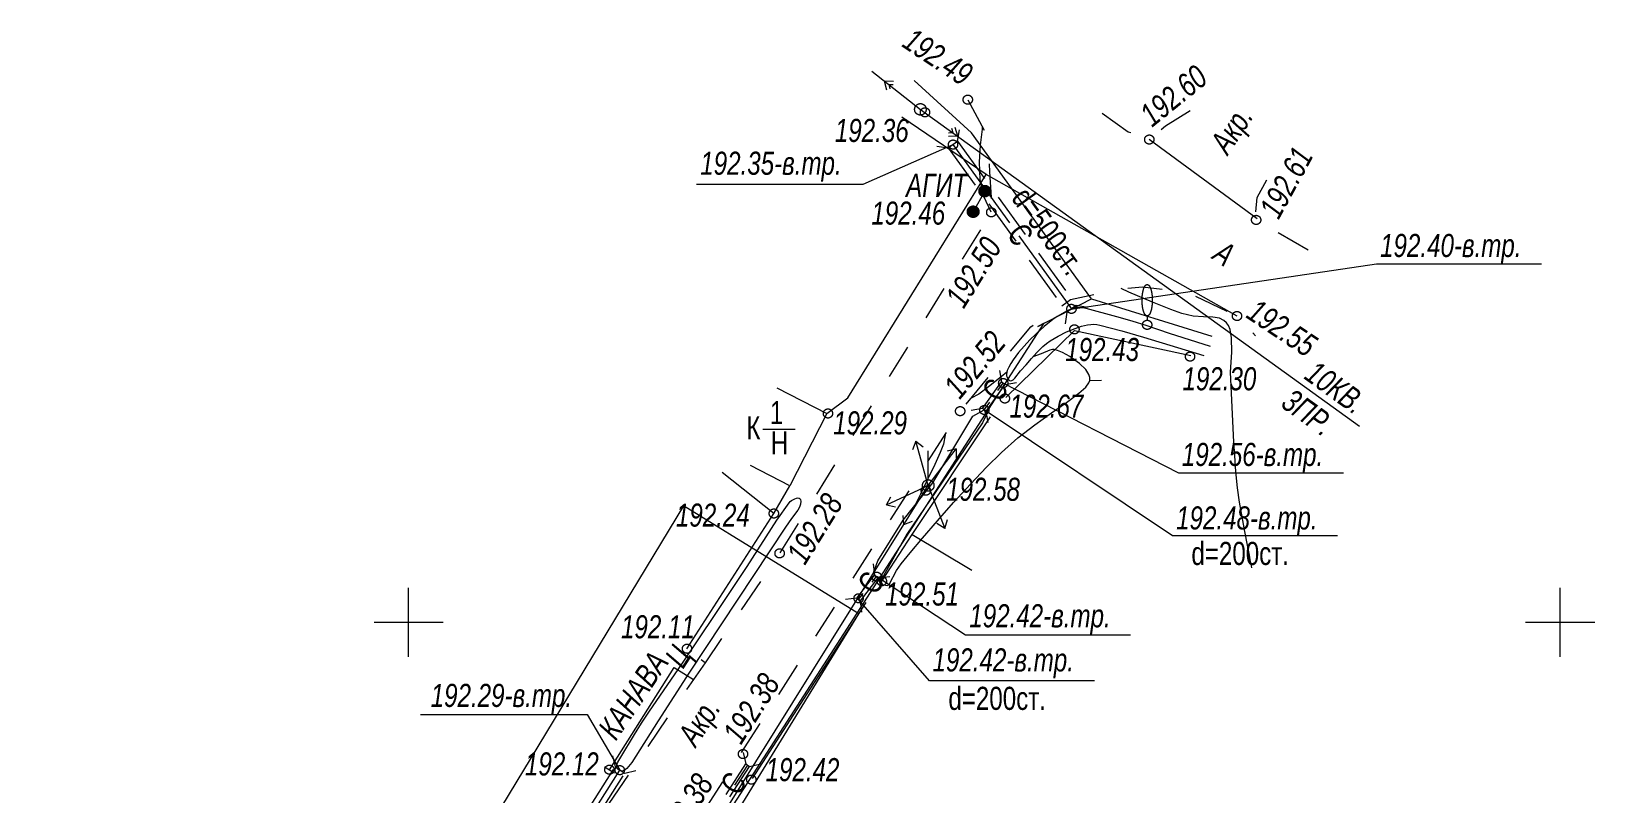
# Model space of a CAD drawing. Header units: millimetres. Extents: x -38151500 to -28914887, y -20564105 to -20349562.
# Drawn here: x -28982768 to -28914887, y -20464738 to -20431648 of the extents above; entities that cross this region are included whole.
import ezdxf
from ezdxf.xclip import XClip

# ---------------------------------------------------------------- set-up
doc = ezdxf.new("R2010")
doc.units = ezdxf.units.MM
doc.header["$MEASUREMENT"] = 0
doc.header["$XCLIPFRAME"] = 0
doc.linetypes.add('Новофедоровское_снт 28_07$0$l049', pattern=[3000, 2000, -1000])
doc.linetypes.add('Новофедоровское_снт 28_07$0$l189_2', pattern=[3000, 1500, -1500])
doc.layers.add('!!! ПОДОСНОВА', color=7, linetype='Continuous')
for name, color, linetype, lineweight in [('Чертеж_1_Новофедоровское_снт 28_07$0$tp_Дороги_Ном._пера__253', 252, 'Continuous', 18), ('Чертеж_1_Новофедоровское_снт 28_07$0$tp_Здания_Ном._пера__253', 252, 'Continuous', 18), ('Чертеж_1_Новофедоровское_снт 28_07$0$tp_канавы_Ном._пера__253', 252, 'Continuous', 18), ('Чертеж_1_Новофедоровское_снт 28_07$0$tp_ЛЭП вн_Ном._пера__253', 252, 'Continuous', 18), ('Чертеж_1_Новофедоровское_снт 28_07$0$tp_отметки_новые_Ном._пера__253', 252, 'Continuous', 18), ('Чертеж_1_Новофедоровское_снт 28_07$0$tp_сооружения_Ном._пера__253', 252, 'Continuous', 18), ('Чертеж_1_Новофедоровское_снт 28_07$0$tp_трубы под дорогой_Ном._пера__253', 252, 'Continuous', 18), ('Чертеж_1_Новофедоровское_снт 28_07$0$U_ТЕКСТ_БЕЛЫЙ_Ном._пера__253', 252, 'Continuous', 18), ('Чертеж_1_Новый_ГП_Топография_Ном._пера__253', 252, 'Continuous', 18), ('Чертеж_1_Новый_Новофедоровское_снт 28_07$0$SETKA_Ном._пера__253', 252, 'Continuous', 18), ('Чертеж_1_Новый_Новофедоровское_снт 28_07$0$SETKA_Ном._пера__7', 7, 'Continuous', 18), ('Чертеж_1_Новый_Новофедоровское_снт 28_07$0$tp_Дороги_Ном._пера__253', 252, 'Continuous', 18), ('Чертеж_1_Новый_Новофедоровское_снт 28_07$0$tp_Здания_Ном._пера__253', 252, 'Continuous', 18), ('Чертеж_1_Новый_Новофедоровское_снт 28_07$0$tp_канавы_Ном._пера__253', 252, 'Continuous', 18), ('Чертеж_1_Новый_Новофедоровское_снт 28_07$0$tp_ЛЭП вн_Ном._пера__253', 252, 'Continuous', 18), ('Чертеж_1_Новый_Новофедоровское_снт 28_07$0$tp_ЛЭП нн_Ном._пера__253', 252, 'Continuous', 18), ('Чертеж_1_Новый_Новофедоровское_снт 28_07$0$tp_ЛЭП нн_Ном._пера__7', 7, 'Continuous', 18), ('Чертеж_1_Новый_Новофедоровское_снт 28_07$0$tp_Ограждения ДЕР_Ном._пера__253', 252, 'Continuous', 18), ('Чертеж_1_Новый_Новофедоровское_снт 28_07$0$tp_Ограждения мет_Ном._пера__253', 252, 'Continuous', 18), ('Чертеж_1_Новый_Новофедоровское_снт 28_07$0$tp_Ограждения рабица_Ном._пера__253', 252, 'Continuous', 18), ('Чертеж_1_Новый_Новофедоровское_снт 28_07$0$tp_Ограждения_Ном._пера__253', 252, 'Continuous', 18), ('Чертеж_1_Новый_Новофедоровское_снт 28_07$0$tp_отметки_новые_Ном._пера__253', 252, 'Continuous', 18), ('Чертеж_1_Новый_Новофедоровское_снт 28_07$0$tp_отметки_новые_Ном._пера__7', 7, 'Continuous', 18), ('Чертеж_1_Новый_Новофедоровское_снт 28_07$0$tp_растительность_Ном._пера__7', 7, 'Continuous', 18), ('Чертеж_1_Новый_Новофедоровское_снт 28_07$0$tp_рельеф_Ном._пера__253', 252, 'Continuous', 18), ('Чертеж_1_Новый_Новофедоровское_снт 28_07$0$tp_сооружения_Ном._пера__253', 252, 'Continuous', 18), ('Чертеж_1_Новый_Новофедоровское_снт 28_07$0$tp_сооружения_Ном._пера__7', 7, 'Continuous', 18), ('Чертеж_1_Новый_Новофедоровское_снт 28_07$0$tp_трубы под дорогой_Ном._пера__253', 252, 'Continuous', 18), ('Чертеж_1_Новый_Новофедоровское_снт 28_07$0$U_Водосток_Ном._пера__253', 252, 'Continuous', 18), ('Чертеж_1_Новый_Новофедоровское_снт 28_07$0$U_Газопровод_Ном._пера__253', 252, 'Continuous', 18)]:
    doc.layers.add(name, color=color, linetype=linetype, lineweight=lineweight)
doc.styles.add('РЎР“Р•РќР•Р\xa0РР\xa0_РЎРўРР›Р¬_1', font='arial.ttf', dxfattribs={"width": 0.75})
doc.styles.add('РЎР“Р•РќР•Р\xa0РР\xa0_РЎРўРР›Р¬_3', font='arial.ttf', dxfattribs={"width": 0.749999})
doc.linetypes.add('Новофедоровское_снт 28_07$0$l474_2o', pattern='A,0,[3,РіРµРЅРїРїР»Р°РЅ 2025_06_18 dima РІР°СЂРёР°РЅС‚ 21.Shx,S=31.746032,R=0,X=0,Y=0],-5000,0', length=5000)
doc.linetypes.add('Новофедоровское_снт 28_07$0$lm334', pattern='A,0,[4,РіРµРЅРїРїР»Р°РЅ 2025_06_18 dima РІР°СЂРёР°РЅС‚ 21.Shx,S=79.365079,R=0,X=0,Y=0],-11000,0', length=11000)
doc.linetypes.add('Новофедоровское_снт 28_07$0$З ДЕРЕВ', pattern='A,0,[2,РіРµРЅРїРїР»Р°РЅ 2025_06_18 dima РІР°СЂРёР°РЅС‚ 21.Shx,S=19.84127,R=0,X=0,Y=0.2],-2500,0', length=2500)
doc.linetypes.add('Новофедоровское_снт 28_07$0$ЗАБОР_СЕТКА', pattern='A,0,[1,РіРµРЅРїРїР»Р°РЅ 2025_06_18 dima РІР°СЂРёР°РЅС‚ 21.Shx,S=39.68254,R=0,X=0,Y=2.77556e-17],-5000,0', length=5000)
doc.linetypes.add('Новофедоровское_снт 28_07$0$МЕЖА', pattern='A,0,[5,РіРµРЅРїРїР»Р°РЅ 2025_06_18 dima РІР°СЂРёР°РЅС‚ 21.Shx,S=46.746032,R=0,X=0,Y=6.93889e-18],-6500,0', length=6500)

# ---------------------------------------------------------------- blocks, each defined once
blk = doc.blocks.new('Чертеж_6_1', base_point=(9133613, -7296))
at = {"layer": 'Чертеж_1_Новый_Новофедоровское_снт 28_07$0$tp_ЛЭП вн_Ном._пера__253', "linetype": 'Continuous', "lineweight": 18}
blk.add_hatch(color=252, dxfattribs=at).paths.add_polyline_path([(-28944140, -20435037, 1), (-28944190, -20435037, 1)])
at = {"layer": 'Чертеж_1_Новый_ГП_Топография_Ном._пера__253', "color": 252, "linetype": 'Новофедоровское_снт 28_07$0$МЕЖА', "lineweight": 18, "flags": 128}
blk.add_lwpolyline([(-28988586, -20524360), (-28988547, -20524296), (-28978060, -20507196), (-28951890, -20524004), (-28940329, -20507967), (-28930413, -20495163), (-28932167, -20487946), (-28934172, -20480799), (-28939665, -20482761), (-28942520, -20481924), (-28956791, -20473145), (-28946842, -20456936), (-28954451, -20452238), (-28995482, -20519982)], close=True, dxfattribs=at)
at = {"layer": 'Чертеж_1_Новый_Новофедоровское_снт 28_07$0$SETKA_Ном._пера__253', "color": 252, "linetype": 'Continuous', "lineweight": 18, "flags": 128}
for points in [[(-28966387, -20458796), (-28966387, -20455796)], [(-28967887, -20457296), (-28964887, -20457296)]]:
    blk.add_lwpolyline(points, dxfattribs=at)
at = {"layer": 'Чертеж_1_Новый_Новофедоровское_снт 28_07$0$SETKA_Ном._пера__7', "color": 7, "linetype": 'Continuous', "lineweight": 18, "flags": 128}
for points in [[(-28916387, -20458796), (-28916387, -20455796)], [(-28917887, -20457296), (-28914887, -20457296)]]:
    blk.add_lwpolyline(points, dxfattribs=at)
at = {"layer": 'Чертеж_1_Новый_Новофедоровское_снт 28_07$0$tp_Дороги_Ном._пера__253', "color": 252, "linetype": 'Новофедоровское_снт 28_07$0$l189_2', "lineweight": 18, "flags": 128}
for points in [[(-28942106, -20434617), (-28941255, -20436212), (-28941162, -20437746), (-28941089, -20438864), (-28941087, -20439504), (-28950277, -20454305), (-28953516, -20459059), (-28954300, -20458448)], [(-28932451, -20435106), (-28933519, -20435770), (-28934185, -20436308), (-28935140, -20436027), (-28936540, -20435033)], [(-28927330, -20441148), (-28929642, -20439810), (-28929540, -20438864), (-28928656, -20437243)], [(-28957386, -20473390), (-28957520, -20472535), (-28957354, -20471761), (-28954744, -20467335), (-28942439, -20448138), (-28939376, -20444482), (-28937643, -20443294), (-28935527, -20442824), (-28934515, -20442742), (-28932524, -20442990), (-28930414, -20444007), (-28929614, -20444869)], [(-28954854, -20459263), (-28954021, -20459784), (-28960377, -20469086), (-28966059, -20479010), (-28967255, -20478759)]]:
    blk.add_lwpolyline(points, dxfattribs=at)
at = {"layer": 'Чертеж_1_Новый_Новофедоровское_снт 28_07$0$tp_Дороги_Ном._пера__253', "color": 252, "linetype": 'Continuous', "lineweight": 18, "flags": 128}
for points in [[(-28929544, -20439793), (-28934227, -20436350)], [(-28930414, -20444007), (-28941315, -20437863)], [(-28953516, -20459059), (-28954021, -20459784)]]:
    blk.add_lwpolyline(points, dxfattribs=at)
at = {"layer": 'Чертеж_1_Новый_Новофедоровское_снт 28_07$0$tp_Здания_Ном._пера__253', "color": 252, "linetype": 'Continuous', "lineweight": 18, "flags": 128}
for points in [[(-28950395, -20447125), (-28948229, -20448238), (-28949839, -20451372), (-28951539, -20450498)], [(-28951005, -20448911), (-28949609, -20448911)]]:
    blk.add_lwpolyline(points, dxfattribs=at)
at = {"layer": 'Чертеж_1_Новый_Новофедоровское_снт 28_07$0$tp_канавы_Ном._пера__253', "color": 252, "linetype": 'Continuous', "lineweight": 18, "flags": 128}
blk.add_lwpolyline([(-28931569, -20445336), (-28933346, -20444765), (-28934319, -20444439), (-28934976, -20444230), (-28935637, -20444037), (-28936966, -20443678), (-28937123, -20443648), (-28937284, -20443638), (-28937445, -20443654), (-28937602, -20443699), (-28937822, -20443796), (-28938031, -20443907), (-28938230, -20444030), (-28938421, -20444164), (-28938785, -20444460), (-28939139, -20444784), (-28939409, -20445046), (-28939660, -20445311), (-28939899, -20445593), (-28940134, -20445907), (-28940237, -20446063), (-28940325, -20446219), (-28940392, -20446376), (-28940429, -20446533), (-28940426, -20446599), (-28940404, -20446666), (-28940367, -20446730), (-28940320, -20446787), (-28940291, -20446810), (-28940260, -20446821), (-28940197, -20446811), (-28940133, -20446769), (-28940069, -20446702), (-28939821, -20446386), (-28939576, -20446123), (-28939342, -20445854), (-28939104, -20445589), (-28938844, -20445336), (-28938687, -20445205), (-28938525, -20445085), (-28938357, -20444975), (-28938184, -20444874), (-28937822, -20444695), (-28937439, -20444541), (-28937174, -20444452), (-28936906, -20444387), (-28936772, -20444369), (-28936639, -20444363), (-28936506, -20444372), (-28936376, -20444397), (-28935426, -20444654), (-28934479, -20444931), (-28931863, -20445723)], dxfattribs=at)
for points in [[(-28941881, -20448348), (-28941389, -20448084), (-28941313, -20448302), (-28941473, -20448636), (-28944757, -20453468), (-28945770, -20455283), (-28946072, -20455363), (-28946203, -20455154), (-28946010, -20454638), (-28944914, -20452861), (-28943624, -20451249)], [(-28950394, -20452861), (-28949869, -20452115), (-28949823, -20452063), (-28949762, -20452014), (-28949618, -20451935), (-28949546, -20451912), (-28949480, -20451902), (-28949426, -20451911), (-28949390, -20451940), (-28949370, -20451985), (-28949362, -20452041), (-28949375, -20452172), (-28949418, -20452309), (-28949482, -20452428), (-28949756, -20452798), (-28950025, -20453174), (-28952803, -20457362), (-28954185, -20459462), (-28955556, -20461568), (-28956513, -20463106), (-28956699, -20463379), (-28956909, -20463641), (-28956967, -20463693), (-28957036, -20463733), (-28957109, -20463754), (-28957177, -20463747), (-28957233, -20463722), (-28957288, -20463684), (-28957332, -20463638), (-28957352, -20463585), (-28957340, -20463477), (-28957296, -20463367), (-28957170, -20463154), (-28956572, -20462169), (-28956268, -20461681), (-28955952, -20461200), (-28954497, -20459067), (-28953069, -20456953), (-28951692, -20454878)]]:
    blk.add_lwpolyline(points, close=True, dxfattribs=at)
at = {"layer": 'Чертеж_1_Новый_Новофедоровское_снт 28_07$0$tp_ЛЭП вн_Ном._пера__253', "color": 252, "linetype": 'Continuous', "lineweight": 18}
blk.add_line((-28944165, -20435037), (-28944165, -20435037), dxfattribs=at)
at = {"layer": 'Чертеж_1_Новый_Новофедоровское_снт 28_07$0$tp_ЛЭП вн_Ном._пера__253', "color": 252, "linetype": 'Continuous', "lineweight": 18, "flags": 128}
for points in [[(-28946268, -20433382), (-28944165, -20435037), (-28925100, -20448792)], [(-28945737, -20433800), (-28945635, -20434187)], [(-28945737, -20433800), (-28945337, -20433808)], [(-28945540, -20433955), (-28945490, -20434148)], [(-28945540, -20433955), (-28945340, -20433958)], [(-28942746, -20436061), (-28942946, -20436066)], [(-28942543, -20436207), (-28942943, -20436217)], [(-28942746, -20436061), (-28942805, -20435870)], [(-28942543, -20436207), (-28942661, -20435825)]]:
    blk.add_lwpolyline(points, dxfattribs=at)
at = {"layer": 'Чертеж_1_Новый_Новофедоровское_снт 28_07$0$tp_ЛЭП вн_Ном._пера__253', "color": 252, "linetype": 'Continuous', "lineweight": 18}
blk.add_circle((-28944165, -20435037), 250, dxfattribs=at)
at = {"layer": 'Чертеж_1_Новый_Новофедоровское_снт 28_07$0$tp_ЛЭП нн_Ном._пера__253', "color": 252, "linetype": 'Continuous', "lineweight": 18, "flags": 128}
for points in [[(-28990586, -20525995), (-28989475, -20524332), (-28968862, -20491490), (-28943825, -20451362), (-28942616, -20449768)], [(-28945641, -20452199), (-28943825, -20451362), (-28944361, -20449435)], [(-28944361, -20449435), (-28944508, -20449807)], [(-28944361, -20449435), (-28944043, -20449677)], [(-28942616, -20449768), (-28943001, -20449877)], [(-28942616, -20449768), (-28942616, -20450168)], [(-28945641, -20452199), (-28945452, -20451847)], [(-28943825, -20451362), (-28943104, -20453227)], [(-28945641, -20452199), (-28945250, -20452285)], [(-28944883, -20453059), (-28944919, -20452660)], [(-28944883, -20453059), (-28944510, -20452916)], [(-28943104, -20453227), (-28943444, -20453017)], [(-28943104, -20453227), (-28942994, -20452843)]]:
    blk.add_lwpolyline(points, dxfattribs=at)
at = {"layer": 'Чертеж_1_Новый_Новофедоровское_снт 28_07$0$tp_ЛЭП нн_Ном._пера__7', "color": 7, "linetype": 'Continuous', "lineweight": 18}
blk.add_line((-28943825, -20451112), (-28943825, -20449862), dxfattribs=at)
for radius in [250, 50]:
    blk.add_circle((-28943825, -20451362), radius, dxfattribs=at)
at = {"layer": 'Чертеж_1_Новый_Новофедоровское_снт 28_07$0$tp_Ограждения ДЕР_Ном._пера__253', "color": 252, "linetype": 'Новофедоровское_снт 28_07$0$З ДЕРЕВ', "lineweight": 18, "flags": 128}
for points in [[(-28948229, -20448238), (-28947310, -20447560), (-28941315, -20437863)], [(-28954300, -20458448), (-28950532, -20452573), (-28949839, -20451372)], [(-28957662, -20463698), (-28954854, -20459263)]]:
    blk.add_lwpolyline(points, dxfattribs=at)
at = {"layer": 'Чертеж_1_Новый_Новофедоровское_снт 28_07$0$tp_Ограждения мет_Ном._пера__253', "color": 252, "linetype": 'Новофедоровское_снт 28_07$0$l474_2o', "lineweight": 18, "flags": 128}
for points in [[(-28941315, -20437863), (-28944976, -20435383)], [(-28950532, -20452573), (-28952776, -20450796)], [(-28945833, -20455517), (-28944527, -20453491), (-28941927, -20455036)], [(-28951460, -20464081), (-28946521, -20456439)]]:
    blk.add_lwpolyline(points, dxfattribs=at)
at = {"layer": 'Чертеж_1_Новый_Новофедоровское_снт 28_07$0$tp_Ограждения рабица_Ном._пера__253', "color": 252, "linetype": 'Новофедоровское_снт 28_07$0$ЗАБОР_СЕТКА', "lineweight": 18, "flags": 128}
for points in [[(-28940454, -20447544), (-28937481, -20444633), (-28932416, -20445726)], [(-28944527, -20453491), (-28941124, -20448381)]]:
    blk.add_lwpolyline(points, dxfattribs=at)
at = {"layer": 'Чертеж_1_Новый_Новофедоровское_снт 28_07$0$tp_Ограждения_Ном._пера__253', "color": 252, "linetype": 'Continuous', "lineweight": 18, "flags": 128}
blk.add_lwpolyline([(-28957873, -20463565), (-28957450, -20463831)], dxfattribs=at)
at = {"layer": 'Чертеж_1_Новый_Новофедоровское_снт 28_07$0$tp_отметки_новые_Ном._пера__253', "color": 252, "linetype": 'Continuous', "lineweight": 18, "flags": 128}
for points in [[(-28953890, -20438289), (-28946649, -20438289), (-28942747, -20436566)], [(-28917200, -20441759), (-28924359, -20441759), (-28937627, -20443718)], [(-28925791, -20450832), (-28932951, -20450832), (-28940567, -20446919)], [(-28926054, -20453553), (-28933213, -20453553), (-28941389, -20448084)], [(-28935045, -20457860), (-28942205, -20457860), (-28946072, -20455313)], [(-28936605, -20459842), (-28943765, -20459842), (-28946848, -20456307)], [(-28965872, -20461307), (-28958630, -20461307), (-28957213, -20463712)]]:
    blk.add_lwpolyline(points, dxfattribs=at)
at = {"layer": 'Чертеж_1_Новый_Новофедоровское_снт 28_07$0$tp_отметки_новые_Ном._пера__7', "color": 7, "linetype": 'Continuous', "lineweight": 18}
for centre in [(-28942107, -20434616), (-28943967, -20435166), (-28934227, -20436346), (-28942747, -20436566), (-28941877, -20439476), (-28941087, -20439506), (-28929587, -20439836), (-28937607, -20443696), (-28937477, -20444586), (-28930417, -20444006), (-28932457, -20445766), (-28940567, -20446916), (-28940497, -20447586), (-28948177, -20448236), (-28942437, -20448136), (-28941387, -20448086), (-28943927, -20451586), (-28950527, -20452576), (-28950277, -20454306), (-28946067, -20455316), (-28945837, -20455516), (-28946847, -20456256), (-28954297, -20458446), (-28951867, -20463016), (-28957667, -20463696), (-28957217, -20463716), (-28951507, -20464126)]:
    blk.add_circle(centre, 200, dxfattribs=at)
at = {"layer": 'Чертеж_1_Новый_Новофедоровское_снт 28_07$0$tp_растительность_Ном._пера__7', "color": 7, "linetype": 'Continuous', "lineweight": 18}
blk.add_line((-28934319, -20444005), (-28934319, -20444189), dxfattribs=at)
blk.add_circle((-28934319, -20444389), 200, dxfattribs=at)
blk.add_ellipse((-28934318, -20443322), major_axis=(0, 683), ratio=0.323572, dxfattribs=at)
at = {"layer": 'Чертеж_1_Новый_Новофедоровское_снт 28_07$0$tp_рельеф_Ном._пера__253', "color": 252, "linetype": 'Continuous', "lineweight": 18, "flags": 128}
for points in [[(-28941087, -20439505), (-28941414, -20438812), (-28941571, -20438076), (-28941604, -20437325), (-28941556, -20436591), (-28941475, -20435901), (-28941466, -20435817)], [(-28929779, -20454931), (-28929794, -20454851), (-28929826, -20454678), (-28929882, -20454388), (-28929967, -20453953), (-28930083, -20453353), (-28930200, -20452718), (-28930309, -20452079), (-28930398, -20451465), (-28930471, -20450754), (-28930518, -20450076), (-28930549, -20449486), (-28930695, -20446441), (-28930649, -20445570), (-28930664, -20444956), (-28930720, -20444596), (-28930784, -20444422), (-28930825, -20444358), (-28930879, -20444296), (-28930994, -20444197), (-28931185, -20444103), (-28931472, -20444049), (-28931876, -20444039), (-28932326, -20444017), (-28932813, -20443902), (-28933286, -20443720), (-28934082, -20443399), (-28935111, -20442966), (-28935447, -20442818)], [(-28945775, -20455284), (-28945806, -20455359), (-28945862, -20455494), (-28945866, -20455565), (-28945825, -20455637), (-28945774, -20455667), (-28945676, -20455693), (-28945582, -20455696), (-28945503, -20455636), (-28945200, -20455052), (-28944998, -20454768), (-28944608, -20454280), (-28944071, -20453640), (-28943428, -20452897), (-28942722, -20452103), (-28941996, -20451309), (-28941291, -20450565), (-28940650, -20449923), (-28939936, -20449295), (-28939192, -20448724), (-28938469, -20448210), (-28937817, -20447756), (-28937288, -20447360), (-28936987, -20447087), (-28936851, -20446907), (-28936808, -20446800), (-28936803, -20446750), (-28936808, -20446681), (-28936852, -20446541), (-28936986, -20446330), (-28937257, -20446060), (-28937671, -20445767), (-28937998, -20445589), (-28938206, -20445501), (-28938315, -20445468), (-28938358, -20445461), (-28938422, -20445459), (-28938550, -20445485), (-28938915, -20445645), (-28939278, -20445780)], [(-28940410, -20446440), (-28940665, -20446647), (-28941206, -20447080), (-28941632, -20447396), (-28941964, -20447571)], [(-28936808, -20446800), (-28936308, -20446792)], [(-28943095, -20449161), (-28943163, -20449572), (-28943302, -20449931), (-28943538, -20450449), (-28943836, -20451070), (-28944165, -20451738), (-28944407, -20452227)]]:
    blk.add_lwpolyline(points, dxfattribs=at)
at = {"layer": 'Чертеж_1_Новый_Новофедоровское_снт 28_07$0$tp_сооружения_Ном._пера__253', "color": 252, "linetype": 'Continuous', "lineweight": 18, "flags": 128}
blk.add_lwpolyline([(-28941370, -20438585), (-28941874, -20439479)], dxfattribs=at)
at = {"layer": 'Чертеж_1_Новый_Новофедоровское_снт 28_07$0$tp_сооружения_Ном._пера__7', "color": 7, "linetype": 'Continuous', "lineweight": 18}
for p, q in [((-28941610, -20438646), (-28941610, -20438526)), ((-28941580, -20438717), (-28941580, -20438454)), ((-28941550, -20438756), (-28941550, -20438415)), ((-28941520, -20438783), (-28941520, -20438388)), ((-28941490, -20438802), (-28941490, -20438367)), ((-28941460, -20438816), (-28941460, -20438353)), ((-28941430, -20438827), (-28941430, -20438344)), ((-28941400, -20438832), (-28941400, -20438338)), ((-28941370, -20438834), (-28941370, -20438335)), ((-28941340, -20438833), (-28941340, -20438338)), ((-28941310, -20438828), (-28941310, -20438342)), ((-28941280, -20438818), (-28941280, -20438351)), ((-28941250, -20438804), (-28941250, -20438366)), ((-28941220, -20438786), (-28941220, -20438385)), ((-28941190, -20438760), (-28941190, -20438411)), ((-28941160, -20438723), (-28941160, -20438448)), ((-28941130, -20438659), (-28941130, -20438509)), ((-28942116, -20439540), (-28942116, -20439420)), ((-28942086, -20439611), (-28942086, -20439348)), ((-28942056, -20439650), (-28942056, -20439309)), ((-28942026, -20439677), (-28942026, -20439282)), ((-28941996, -20439696), (-28941996, -20439261)), ((-28941966, -20439710), (-28941966, -20439247)), ((-28941936, -20439721), (-28941936, -20439238)), ((-28941906, -20439726), (-28941906, -20439232)), ((-28941876, -20439728), (-28941876, -20439229)), ((-28941846, -20439727), (-28941846, -20439232)), ((-28941816, -20439722), (-28941816, -20439236)), ((-28941786, -20439712), (-28941786, -20439245)), ((-28941756, -20439698), (-28941756, -20439260)), ((-28941726, -20439680), (-28941726, -20439279)), ((-28941696, -20439654), (-28941696, -20439305)), ((-28941666, -20439617), (-28941666, -20439342)), ((-28941636, -20439553), (-28941636, -20439403))]:
    blk.add_line(p, q, dxfattribs=at)
for centre in [(-28941368, -20438585), (-28941874, -20439479)]:
    blk.add_circle(centre, 250, dxfattribs=at)
at = {"layer": 'Чертеж_1_Новый_Новофедоровское_снт 28_07$0$tp_трубы под дорогой_Ном._пера__253', "color": 252, "linetype": 'Continuous', "lineweight": 18, "flags": 128}
for points in [[(-28943446, -20436629), (-28942952, -20436709), (-28942547, -20436417), (-28942467, -20435923)], [(-28936905, -20443633), (-28937399, -20443553), (-28937804, -20443845), (-28937884, -20444339)], [(-28940734, -20446368), (-28940648, -20446861), (-28940485, -20446976), (-28939992, -20446891)], [(-28941222, -20448634), (-28941307, -20448141), (-28941470, -20448026), (-28941963, -20448111)], [(-28946212, -20454755), (-28946151, -20455251), (-28945993, -20455374), (-28945497, -20455313)], [(-28946708, -20456865), (-28946769, -20456368), (-28946927, -20456245), (-28947423, -20456307)], [(-28957533, -20463091), (-28957424, -20463578), (-28957001, -20463846), (-28956513, -20463737)], [(-28951853, -20462955), (-28951748, -20463444), (-28951581, -20463552), (-28951092, -20463447)]]:
    blk.add_lwpolyline(points, dxfattribs=at)
at = {"layer": 'Чертеж_1_Новый_Новофедоровское_снт 28_07$0$tp_трубы под дорогой_Ном._пера__253', "color": 252, "linetype": 'Новофедоровское_снт 28_07$0$l049', "lineweight": 18, "flags": 128}
for points in [[(-28942952, -20436709), (-28937804, -20443845)], [(-28942547, -20436417), (-28937399, -20443553)], [(-28941470, -20448026), (-28940648, -20446861)], [(-28941307, -20448141), (-28940485, -20446976)], [(-28946927, -20456245), (-28946151, -20455251)], [(-28946769, -20456368), (-28945993, -20455374)], [(-28963376, -20472989), (-28957424, -20463578)], [(-28962953, -20473256), (-28957001, -20463845)], [(-28954235, -20467284), (-28951748, -20463444)], [(-28954067, -20467393), (-28951581, -20463552)]]:
    blk.add_lwpolyline(points, dxfattribs=at)
at = {"layer": 'Чертеж_1_Новый_Новофедоровское_снт 28_07$0$U_Водосток_Ном._пера__253', "color": 252, "linetype": 'Continuous', "lineweight": 18, "flags": 128}
for points in [[(-28942750, -20436563), (-28940297, -20439962)], [(-28939892, -20440524), (-28937602, -20443699)], [(-28940797, -20447245), (-28940567, -20446919)], [(-28941389, -20448084), (-28941153, -20447750)], [(-28946258, -20455552), (-28946072, -20455313)], [(-28946848, -20456307), (-28946646, -20456049)], [(-28959987, -20468098), (-28957213, -20463712)], [(-28952226, -20464365), (-28951664, -20463498)]]:
    blk.add_lwpolyline(points, dxfattribs=at)
at = {"layer": 'Чертеж_1_Новый_Новофедоровское_снт 28_07$0$U_Газопровод_Ном._пера__253', "color": 252, "linetype": 'Новофедоровское_снт 28_07$0$lm334', "lineweight": 18, "flags": 128}
for points in [[(-28936740, -20443258), (-28941953, -20436056), (-28944439, -20433791)], [(-28989904, -20523523), (-28967457, -20488740), (-28946906, -20456897), (-28938788, -20444319), (-28939070, -20444465), (-28936740, -20443258), (-28931509, -20444879)]]:
    blk.add_lwpolyline(points, dxfattribs=at)
at = {"layer": 'Чертеж_1_Новофедоровское_снт 28_07$0$tp_Дороги_Ном._пера__253', "color": 252, "linetype": 'Continuous', "lineweight": 18, "char_height": 1000, "attachment_point": 7, "style": 'РЎР“Р•РќР•Р\xa0РР\xa0_РЎРўРР›Р¬_1'}
for s, insert, rotation in [('\\A1;{\\pql;\\fArial|b0|i1|c204|p0;\\W0.750000;Акр.}', (-28930564, -20437221), 56.25629), ('\\A1;{\\pql;\\fArial|b0|i1|c204|p0;\\W0.750000;А}', (-28931537, -20441509), 326.41584), ('\\A1;{\\pql;\\fArial|b0|i1|c204|p0;\\W0.750000;Ц}', (-28954226, -20459518), 57.34071), ('\\A1;{\\pql;\\fArial|b0|i1|c204|p0;\\W0.750000;Акр.}', (-28953658, -20462917), 57.34071)]:
    blk.add_mtext(s, dxfattribs=dict(at, insert=insert, rotation=rotation))
at = {"layer": 'Чертеж_1_Новофедоровское_снт 28_07$0$tp_Здания_Ном._пера__253', "color": 252, "linetype": 'Continuous', "lineweight": 18, "char_height": 1000, "style": 'РЎР“Р•РќР•Р\xa0РР\xa0_РЎРўРР›Р¬_3'}
for s, insert, attachment_point in [('\\A1;{\\pql;\\fArial|b0|i0|c204|p0;\\W0.749999;1}', (-28950700, -20448199), 4), ('\\A1;{\\pql;\\fArial|b0|i0|c204|p0;\\W0.749999;К}', (-28951724, -20449353), 7), ('\\A1;{\\pql;\\fArial|b0|i0|c204|p0;\\W0.749999;Н}', (-28950659, -20449515), 4)]:
    blk.add_mtext(s, dxfattribs=dict(at, insert=insert, attachment_point=attachment_point))
at = {"layer": 'Чертеж_1_Новофедоровское_снт 28_07$0$tp_канавы_Ном._пера__253', "color": 252, "linetype": 'Continuous', "lineweight": 18, "insert": (-28957384, -20462474), "char_height": 1000, "attachment_point": 7, "rotation": 55.96313, "style": 'РЎР“Р•РќР•Р\xa0РР\xa0_РЎРўРР›Р¬_1'}
blk.add_mtext('\\A1;{\\pql;\\fArial|b0|i1|c204|p0;\\W0.750000;КАНАВА}', dxfattribs=at)
at = {"layer": 'Чертеж_1_Новофедоровское_снт 28_07$0$tp_ЛЭП вн_Ном._пера__253', "color": 252, "linetype": 'Continuous', "lineweight": 18, "char_height": 1000, "attachment_point": 7, "rotation": 324.19158, "style": 'РЎР“Р•РќР•Р\xa0РР\xa0_РЎРўРР›Р¬_1'}
for s, insert in [('\\A1;{\\pql;\\fArial|b0|i1|c204|p0;\\W0.750000;10КВ.}', (-28927562, -20446709)), ('\\A1;{\\pql;\\fArial|b0|i1|c204|p0;\\W0.750000;3ПР.}', (-28928575, -20447926))]:
    blk.add_mtext(s, dxfattribs=dict(at, insert=insert))
at = {"layer": 'Чертеж_1_Новофедоровское_снт 28_07$0$tp_отметки_новые_Ном._пера__253', "color": 252, "linetype": 'Continuous', "lineweight": 18, "char_height": 1000, "attachment_point": 7, "style": 'РЎР“Р•РќР•Р\xa0РР\xa0_РЎРўРР›Р¬_1'}
for s, insert, rotation in [('\\A1;{\\pql;\\fArial|b0|i1|c204|p0;\\W0.750000;192.49}', (-28945024, -20432295), 326.41584), ('\\A1;{\\pql;\\fArial|b0|i1|c204|p0;\\W0.750000;192.60}', (-28934100, -20435851), 38.95426), ('\\A1;{\\pql;\\fArial|b0|i1|c204|p0;\\W0.750000;192.61}', (-28928601, -20439862), 61.38954), ('\\A1;{\\pql;\\fArial|b0|i1|c204|p0;\\W0.750000;192.50}', (-28942271, -20443732), 58.16369), ('\\A1;{\\pql;\\fArial|b0|i1|c204|p0;\\W0.750000;192.55}', (-28930083, -20444059), 326.41584), ('\\A1;{\\pql;\\fArial|b0|i1|c204|p0;\\W0.750000;192.52}', (-28942443, -20447668), 50.04801), ('\\A1;{\\pql;\\fArial|b0|i1|c204|p0;\\W0.750000;192.28}', (-28949167, -20454863), 58.16369), ('\\A1;{\\pql;\\fArial|b0|i1|c204|p0;\\W0.750000;192.38}', (-28951944, -20462658), 57.34071), ('\\A1;{\\pql;\\fArial|b0|i1|c204|p0;\\W0.750000;192.38}', (-28954828, -20467009), 57.34071)]:
    blk.add_mtext(s, dxfattribs=dict(at, insert=insert, rotation=rotation))
for s, insert in [('\\A1;{\\pql;\\fArial|b0|i1|c204|p0;\\W0.750000;192.36}', (-28947877, -20436465)), ('\\A1;{\\pql;\\fArial|b0|i1|c204|p0;\\W0.750000;192.35-в.тр.}', (-28953721, -20438176)), ('\\A1;{\\pql;\\fArial|b0|i1|c204|p0;\\W0.750000;192.46}', (-28946292, -20440053)), ('\\A1;{\\pql;\\fArial|b0|i1|c204|p0;\\W0.750000;192.40-в.тр.}', (-28924205, -20441746)), ('\\A1;{\\pql;\\fArial|b0|i1|c204|p0;\\W0.750000;192.43}', (-28937875, -20445973)), ('\\A1;{\\pql;\\fArial|b0|i1|c204|p0;\\W0.750000;192.30}', (-28932784, -20447244)), ('\\A1;{\\pql;\\fArial|b0|i1|c204|p0;\\W0.750000;192.67}', (-28940295, -20448430)), ('\\A1;{\\pql;\\fArial|b0|i1|c204|p0;\\W0.750000;192.29}', (-28947950, -20449156)), ('\\A1;{\\pql;\\fArial|b0|i1|c204|p0;\\W0.750000;192.56-в.тр.}', (-28932813, -20450815)), ('\\A1;{\\pql;\\fArial|b0|i1|c204|p0;\\W0.750000;192.58}', (-28943045, -20452040)), ('\\A1;{\\pql;\\fArial|b0|i1|c204|p0;\\W0.750000;192.24}', (-28954778, -20453160)), ('\\A1;{\\pql;\\fArial|b0|i1|c204|p0;\\W0.750000;192.48-в.тр.}', (-28933060, -20453571)), ('\\A1;{\\pql;\\fArial|b0|i1|c204|p0;\\W0.750000;192.51}', (-28945694, -20456585)), ('\\A1;{\\pql;\\fArial|b0|i1|c204|p0;\\W0.750000;192.42-в.тр.}', (-28942040, -20457817)), ('\\A1;{\\pql;\\fArial|b0|i1|c204|p0;\\W0.750000;192.11}', (-28957162, -20458006)), ('\\A1;{\\pql;\\fArial|b0|i1|c204|p0;\\W0.750000;192.42-в.тр.}', (-28943637, -20459731)), ('\\A1;{\\pql;\\fArial|b0|i1|c204|p0;\\W0.750000;192.29-в.тр.}', (-28965425, -20461272)), ('\\A1;{\\pql;\\fArial|b0|i1|c204|p0;\\W0.750000;192.12}', (-28961333, -20463959)), ('\\A1;{\\pql;\\fArial|b0|i1|c204|p0;\\W0.750000;192.42}', (-28950884, -20464208))]:
    blk.add_mtext(s, dxfattribs=dict(at, insert=insert))
at = {"layer": 'Чертеж_1_Новофедоровское_снт 28_07$0$tp_сооружения_Ном._пера__253', "color": 252, "linetype": 'Continuous', "lineweight": 18, "insert": (-28944786, -20438835), "char_height": 1000, "attachment_point": 7, "style": 'РЎР“Р•РќР•Р\xa0РР\xa0_РЎРўРР›Р¬_1'}
blk.add_mtext('\\A1;{\\pql;\\fArial|b0|i1|c204|p0;\\W0.750000;АГИТ}', dxfattribs=at)
at = {"layer": 'Чертеж_1_Новофедоровское_снт 28_07$0$tp_трубы под дорогой_Ном._пера__253', "color": 252, "linetype": 'Continuous', "lineweight": 18, "insert": (-28940264, -20438900), "char_height": 1000, "attachment_point": 7, "rotation": 305.80715, "style": 'РЎР“Р•РќР•Р\xa0РР\xa0_РЎРўРР›Р¬_3'}
blk.add_mtext('\\A1;{\\pql;\\fArial|b0|i0|c204|p0;\\W0.749999;d=500ст.}', dxfattribs=at)
at = {"layer": 'Чертеж_1_Новофедоровское_снт 28_07$0$tp_трубы под дорогой_Ном._пера__253', "color": 252, "linetype": 'Continuous', "lineweight": 18, "char_height": 1000, "attachment_point": 7, "style": 'РЎР“Р•РќР•Р\xa0РР\xa0_РЎРўРР›Р¬_3'}
for insert in [(-28932398, -20454824), (-28942949, -20461113)]:
    blk.add_mtext('\\A1;{\\pql;\\fArial|b0|i0|c204|p0;\\W0.749999;d=200ст.}', dxfattribs=dict(at, insert=insert))
at = {"layer": 'Чертеж_1_Новофедоровское_снт 28_07$0$U_ТЕКСТ_БЕЛЫЙ_Ном._пера__253', "color": 252, "linetype": 'Continuous', "lineweight": 18, "char_height": 1000, "attachment_point": 7, "style": 'РЎР“Р•РќР•Р\xa0РР\xa0_РЎРўРР›Р¬_3'}
for insert, rotation in [((-28940462, -20440467), 305.80715), ((-28940690, -20447799), 57.68864), ((-28946093, -20456169), 57.68864), ((-28952052, -20464879), 57.68864)]:
    blk.add_mtext('\\A1;{\\pql;\\fArial|b0|i0|c204|p0;\\W0.749999;С}', dxfattribs=dict(at, insert=insert, rotation=rotation))

msp = doc.modelspace()

# ---------------------------------------------------------------- block references
at = {"layer": '!!! ПОДОСНОВА', "color": 252, "linetype": 'Continuous', "lineweight": 40}
ref = msp.add_blockref('Чертеж_6_1', (9133613.3, -7295.8), dxfattribs=at)
XClip(ref).set_block_clipping_path([(-29023160.6301666386, -20426134.2498699203), (-29023160.6301666386, -20517391.6082299612), (-29000580.0605172701, -20517391.6082299612), (-28995186.9228329286, -20528511.4797440507), (-28909821.0592032, -20528511.4797440507), (-28909821.0592032, -20426017.5390227698)])

doc.saveas('drawing.dxf')
